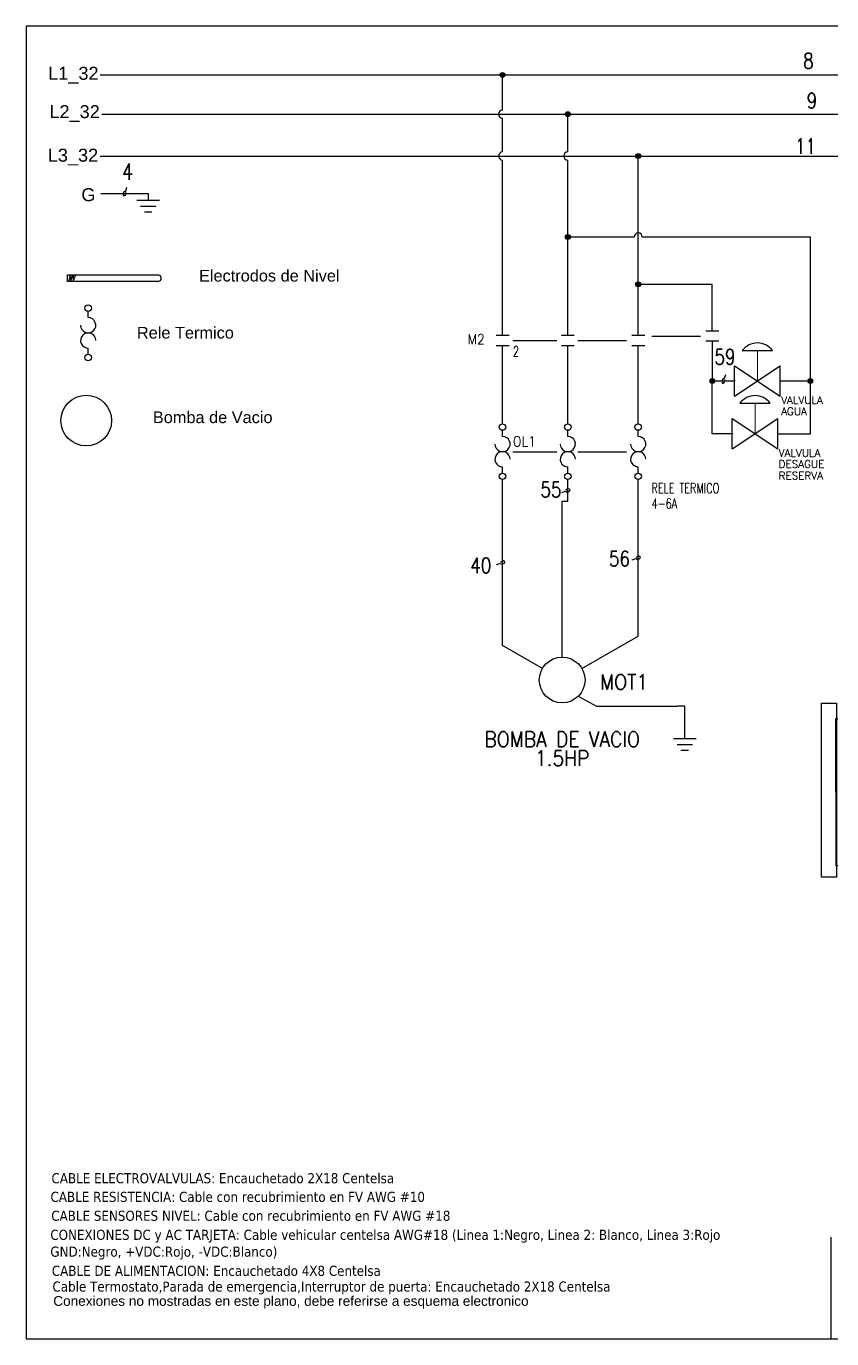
# Model space of a CAD drawing. Header units: inches. Extents: x 18.7 to 39.4, y 4.3 to 20.5.
# Drawn here: x 18.66 to 28.59, y 4.33 to 20.52 of the extents above; entities that cross this region are included whole.
import ezdxf
from ezdxf.enums import TextEntityAlignment as Align

# ---------------------------------------------------------------- set-up
doc = ezdxf.new("R2010")
doc.units = ezdxf.units.IN
doc.header["$MEASUREMENT"] = 0
for name, color, linetype in [('BLK_12AWG', 7, 'Continuous'), ('DESC', 250, 'Continuous'), ('LINK', 9, 'Continuous'), ('MISC', 7, 'Continuous'), ('SYMS', 7, 'Continuous'), ('TAGS', 150, 'Continuous'), ('WIREFIXED', 7, 'Continuous'), ('WIRENO', 250, 'Continuous'), ('WIRES', 7, 'Continuous'), ('XREFCHILD', 134, 'Continuous')]:
    doc.layers.add(name, color=color, linetype=linetype)
doc.styles.add('SLDTEXTSTYLE0', font='tahoma.ttf')
doc.styles.get("Standard").update_dxf_attribs({"font": 'arial.ttf'})
doc.styles.add('WD', font='romans.shx')

# ---------------------------------------------------------------- blocks, each defined once
blk = doc.blocks.new('Nivel')
at = {"layer": 'WIRENO'}
for p, q in [((103.38, 60.01), (103.74, 61.39)), ((103.74, 61.39), (103.74, 60.1)), ((103.74, 60.1), (104.25, 61.39)), ((104.25, 61.39), (104.25, 60.07)), ((104.25, 60.07), (104.74, 61.36))]:
    blk.add_line(p, q, dxfattribs=at)
blk.add_lwpolyline([(103.12, 61.39), (121.77, 61.39, -0.414214), (122.27, 60.89), (122.27, 60.54, -0.414214), (121.77, 60.04), (103.12, 60.04)], format="xyb", close=True, dxfattribs=at)
blk = doc.blocks.new('WDDOT')
for radius in [0.03, 0.0187, 0.00929]:
    blk.add_circle((0, 0), radius)
blk = doc.blocks.new('VGND2')
for p, q in [((0.09375, 0), (-0.09375, 0)), ((-0.0625, -0.046875), (0.0625, -0.046875)), ((-0.03125, -0.09375), (0.03125, -0.09375))]:
    blk.add_line(p, q)
at = {"style": 'WD', "flags": 1}
blk.add_attdef('X2TERM01', (0, 0), '', height=0.01, dxfattribs=at)
blk = doc.blocks.new('WD_WNH')
at = {"linetype": 'Continuous', "style": 'WD', "width": 0.8}
blk.add_attdef('WIRENO', text='', height=0.125, dxfattribs=at).set_placement((0, 0.062), align=Align.CENTER)
at = {"style": 'WD', "flags": 1}
for tag, p in [('W01USER', (0, 0.078)), ('W02USER', (0, 0.07)), ('W03USER', (0, 0.062)), ('W04USER', (0, 0.055)), ('W05USER', (0, 0.047)), ('W06USER', (0, 0.039)), ('W07USER', (0, 0.031)), ('W08USER', (0, 0.023)), ('W09USER', (0, 0.016)), ('W10USER', (0, 0.008))]:
    blk.add_attdef(tag, text='', height=0.005, dxfattribs=at).set_placement(p, align=Align.CENTER)
blk = doc.blocks.new('VMS21')
at = {"linetype": 'Continuous'}
for p, q in [((-0.08, 0.062), (0.08, 0.062)), ((-0.08, -0.062), (0.08, -0.062))]:
    blk.add_line(p, q, dxfattribs=at)
at = {"style": 'WD'}
for tag, p, width in [('INST', (0.125, 0.281), 0.7), ('LOC', (0.125, 0.111), 0.7), ('TAG2', (0.127, -0.045), 0.9), ('XREF', (0.129, -0.199), 0.7), ('DESC1', (0.129, -0.351), 0.7), ('DESC2', (0.129, -0.508), 0.7), ('DESC3', (0.129, -0.664), 0.7)]:
    blk.add_attdef(tag, p, '', height=0.125, dxfattribs=dict(at, width=width))
at = {"linetype": 'Continuous', "style": 'WD', "width": 0.9, "flags": 8}
blk.add_attdef('TERM01', text='', height=0.125, dxfattribs=at).set_placement((-0.031, 0.125), align=Align.RIGHT)
at = {"style": 'WD'}
for tag, p, flags in [('FAMILY', (-0.181, 0.003), 9), ('CONTACT', (-0.181, -0.014), 1)]:
    blk.add_attdef(tag, p, '', height=0.01, dxfattribs=dict(at, flags=flags))
at = {"color": 7, "style": 'WD'}
for tag, p in [('X4LINK', (-0.141, 0)), ('X1LINK', (0.125, 0))]:
    blk.add_attdef(tag, p, '', height=0.01, dxfattribs=at)
at = {"color": 7, "style": 'WD', "flags": 1}
for tag, p in [('X2TERM01', (0, 0.062)), ('X8TERM02', (0, -0.062))]:
    blk.add_attdef(tag, p, '', height=0.0125, dxfattribs=at)
at = {"linetype": 'Continuous', "style": 'WD', "width": 0.9, "flags": 8}
blk.add_attdef('TERM02', text='', height=0.125, dxfattribs=at).set_placement((-0.031, -0.125), align=Align.TOP_RIGHT)
blk = doc.blocks.new('VMO13')
blk.add_circle((0, 0), 0.188)
at = {"style": 'WD'}
for tag, p, width in [('INST', (0.318, 0.263), 0.7), ('LOC', (0.318, 0.094), 0.7), ('TAG1', (0.312, -0.079), 0.9)]:
    blk.add_attdef(tag, p, '', height=0.125, dxfattribs=dict(at, width=width))
at = {"linetype": 'Continuous', "style": 'WD', "flags": 9}
blk.add_attdef('ASSYCODE', text='', height=0.01, dxfattribs=at).set_placement((0, 0.125), align=Align.CENTER)
at = {"style": 'WD', "flags": 9}
blk.add_attdef('FAMILY', text='', height=0.01, dxfattribs=at).set_placement((-0.005, 0.17), align=Align.CENTER)
at = {"linetype": 'Continuous', "style": 'WD', "flags": 1}
for tag, p in [('MFG', (0, 0.14)), ('CAT', (0, 0.159))]:
    blk.add_attdef(tag, text='', height=0.01, dxfattribs=at).set_placement(p, align=Align.MIDDLE)
at = {"style": 'WD', "flags": 1}
for tag, p in [('X2TERM02', (0, 0.188)), ('X0TERM03', (-0.162, 0.094)), ('X0TERM01', (0.162, 0.094)), ('X0TERM04', (0.133, -0.133))]:
    blk.add_attdef(tag, p, '', height=0.0125, dxfattribs=at)
at = {"style": 'WD'}
for tag, height, width, p in [('RATING1', 0.1, 0.8, (0, 0)), ('DESC1', 0.125, 0.9, (0.001, -0.549)), ('DESC2', 0.125, 0.9, (0.001, -0.706)), ('DESC3', 0.125, 0.9, (0.001, -0.862)), ('RATING3', 0.125, 0.8, (0.001, -1.018)), ('RATING4', 0.125, 0.8, (0.001, -1.174)), ('WDTAGALT', 0.125, 0.7, (0, -1.344))]:
    blk.add_attdef(tag, text='', height=height, dxfattribs=dict(at, width=width)).set_placement(p, align=Align.CENTER)
at = {"style": 'WD', "width": 0.8}
blk.add_attdef('RATING2', text='', height=0.1, dxfattribs=at).set_placement((0, -0.031), align=Align.TOP_CENTER)
blk = doc.blocks.new('VOL1')
for p, q in [((0, 0.188), (0, 0.264)), ((0, -0.264), (0, -0.188))]:
    blk.add_line(p, q)
at = {"linetype": 'Continuous'}
for centre in [(0, 0.304), (0, -0.304)]:
    blk.add_circle(centre, 0.04, dxfattribs=at)
for centre, start, end in [((0, 0.094), 180, 90.001), ((0, -0.094), 0.001, 270.002)]:
    blk.add_arc(centre, 0.0938, start, end)
at = {"linetype": 'Continuous', "style": 'WD', "flags": 8}
blk.add_attdef('TERM01', text='', height=0.125, dxfattribs=at).set_placement((-0.055, 0.363), align=Align.RIGHT)
at = {"style": 'WD'}
for tag, p, width in [('INST', (0.219, 0.39), 0.7), ('LOC', (0.219, 0.221), 0.7), ('TAG1', (0.127, 0.064), 0.9), ('DESC1', (0.129, -0.092), 0.7), ('DESC2', (0.129, -0.248), 0.7), ('RATING1', (0.156, -0.404), 0.7)]:
    blk.add_attdef(tag, p, '', height=0.125, dxfattribs=dict(at, width=width))
at = {"color": 7, "style": 'WD', "flags": 1}
for tag, p in [('X2TERM01', (0, 0.344)), ('X8TERM02', (0, -0.344))]:
    blk.add_attdef(tag, p, '', height=0.0125, dxfattribs=at)
at = {"color": 7, "style": 'WD'}
for tag, p in [('X4LINK', (-0.141, 0)), ('X1LINK', (0.125, 0))]:
    blk.add_attdef(tag, p, '', height=0.01, dxfattribs=at)
at = {"style": 'WD', "flags": 9}
blk.add_attdef('FAMILY', (-0.216, -0.158), '', height=0.01, rotation=90, dxfattribs=at)
at = {"linetype": 'Continuous', "style": 'WD', "flags": 9}
for tag, p in [('CAT', (-0.172, -0.133)), ('MFG', (-0.153, -0.135)), ('ASSYCODE', (-0.127, -0.144))]:
    blk.add_attdef(tag, text='', height=0.01, rotation=90, dxfattribs=at).set_placement(p, align=Align.CENTER)
at = {"linetype": 'Continuous', "style": 'WD', "flags": 8}
blk.add_attdef('TERM02', text='', height=0.125, dxfattribs=at).set_placement((-0.041, -0.37), align=Align.TOP_RIGHT)
blk = doc.blocks.new('VOL2')
for p, q in [((0, 0.188), (0, 0.264)), ((0, -0.264), (0, -0.188))]:
    blk.add_line(p, q)
at = {"linetype": 'Continuous'}
for centre in [(0, 0.304), (0, -0.304)]:
    blk.add_circle(centre, 0.04, dxfattribs=at)
for centre, start, end in [((0, 0.094), 180, 90.001), ((0, -0.094), 0.001, 270.002)]:
    blk.add_arc(centre, 0.0938, start, end)
at = {"linetype": 'Continuous', "style": 'WD', "flags": 8}
blk.add_attdef('TERM01', text='', height=0.125, dxfattribs=at).set_placement((-0.055, 0.363), align=Align.RIGHT)
at = {"color": 7, "style": 'WD', "flags": 1}
for tag, p in [('X2TERM01', (0, 0.344)), ('X8TERM02', (0, -0.344))]:
    blk.add_attdef(tag, p, '', height=0.0125, dxfattribs=at)
at = {"style": 'WD'}
for tag, p, width in [('INST', (0.188, 0.359), 0.7), ('LOC', (0.188, 0.189), 0.7), ('TAG2', (0.127, 0.033), 0.9), ('DESC1', (0.129, -0.123), 0.7), ('DESC2', (0.129, -0.279), 0.7)]:
    blk.add_attdef(tag, p, '', height=0.125, dxfattribs=dict(at, width=width))
at = {"color": 7, "style": 'WD'}
for tag, p in [('X4LINK', (-0.141, 0)), ('X1LINK', (0.125, 0))]:
    blk.add_attdef(tag, p, '', height=0.01, dxfattribs=at)
at = {"style": 'WD', "flags": 9}
blk.add_attdef('FAMILY', (-0.216, -0.158), '', height=0.01, rotation=90, dxfattribs=at)
at = {"linetype": 'Continuous', "style": 'WD', "flags": 8}
blk.add_attdef('TERM02', text='', height=0.125, dxfattribs=at).set_placement((-0.041, -0.37), align=Align.TOP_RIGHT)
blk = doc.blocks.new('HCR1')
blk.add_circle((0, 0), 0.1562)
at = {"style": 'WD'}
for tag, height, width, p in [('INST', 0.0625, 0.7, (0.0055, 0.4286)), ('LOC', 0.0625, 0.7, (0.0055, 0.3438)), ('TAG1', 0.1094, 0.9, (0, 0.2024))]:
    blk.add_attdef(tag, text='', height=height, dxfattribs=dict(at, width=width)).set_placement(p, align=Align.CENTER)
at = {"style": 'WD', "flags": 9}
blk.add_attdef('FAMILY', text='', height=0.01, dxfattribs=at).set_placement((-0.0053, 0.1698), align=Align.CENTER)
at = {"linetype": 'Continuous', "style": 'WD', "flags": 1}
for tag, p in [('CAT', (0, 0.1593)), ('MFG', (0, 0.1404))]:
    blk.add_attdef(tag, text='', height=0.01, dxfattribs=at).set_placement(p, align=Align.MIDDLE)
at = {"style": 'WD'}
for tag, p, height, width in [('DESC1', (1.126, 0.0601), 0.1094, 0.9), ('DESC2', (1.126, -0.0828), 0.1094, 0.9), ('DESC3', (1.126, -0.2256), 0.1094, 0.9), ('XREFNO', (1.3251, -0.3928), 0.0938, 0.8), ('XREFNC', (1.3151, -0.5165), 0.0938, 0.8)]:
    blk.add_attdef(tag, p, '', height=height, dxfattribs=dict(at, width=width))
at = {"linetype": 'Continuous', "style": 'WD', "flags": 9}
blk.add_attdef('ASSYCODE', text='', height=0.01, dxfattribs=at).set_placement((0, 0.125), align=Align.CENTER)
at = {"style": 'WD', "flags": 1}
for tag, p in [('X4TERM01', (-0.1562, 0)), ('X1TERM02', (0.1562, 0))]:
    blk.add_attdef(tag, p, '', height=0.0109, dxfattribs=at)
at = {"linetype": 'Continuous', "style": 'WD'}
blk.add_attdef('TERM01', text='', height=0.0625, dxfattribs=at).set_placement((-0.2, -0.0349), align=Align.TOP_RIGHT)
blk.add_attdef('TERM02', text='', height=0.0625, dxfattribs=at).set_placement((0.2, -0.0349), align=Align.TOP_LEFT)
at = {"style": 'WD', "width": 0.8, "flags": 8}
for tag, p in [('NO', (1.1233, -0.3928)), ('NC', (1.1207, -0.5165))]:
    blk.add_attdef(tag, p, '', height=0.0938, dxfattribs=at)
blk = doc.blocks.new('WD_WNV')
at = {"linetype": 'Continuous', "style": 'WD', "width": 0.8}
blk.add_attdef('WIRENO', text='', height=0.125, dxfattribs=at).set_placement((-0.05, 0), align=Align.MIDDLE_RIGHT)
at = {"style": 'WD', "flags": 1}
for tag, p in [('W01USER', (-0.062, 0.094)), ('W02USER', (-0.062, 0.086)), ('W03USER', (-0.062, 0.078)), ('W04USER', (-0.062, 0.07)), ('W05USER', (-0.062, 0.062)), ('W06USER', (-0.062, 0.055)), ('W07USER', (-0.062, 0.047)), ('W08USER', (-0.062, 0.039)), ('W09USER', (-0.062, 0.031)), ('W10USER', (-0.062, 0.023))]:
    blk.add_attdef(tag, text='', height=0.005, dxfattribs=at).set_placement(p, align=Align.CENTER)
blk = doc.blocks.new('HGVA1_DIAPHRAGM_VALVE2')
at = {"color": 7, "linetype": 'Continuous', "lineweight": 0, "ltscale": 3.2258}
for p, q in [((-0.25, 0.5), (0.25, 0.5)), ((0, 0), (0, 0.5))]:
    blk.add_line(p, q, dxfattribs=at)
for p, q in [((-0.375, -0.25), (-0.375, 0.25)), ((-0.375, -0.25), (0.375, 0.25)), ((-0.375, 0.25), (0.375, -0.25)), ((0.375, -0.25), (0.375, 0.25))]:
    blk.add_line(p, q)
at = {"ltscale": 25.4, "flags": 128}
blk.add_lwpolyline([(0.25, 0.5, 0.5), (-0.25, 0.5)], format="xyb", close=True, dxfattribs=at)
at = {"style": 'WD', "flags": 1}
for tag, p in [('INST', (-0.469, 0.748)), ('LOC', (-0.469, 0.587)), ('TAG1', (-0.469, 0.378))]:
    blk.add_attdef(tag, text='', height=0.125, dxfattribs=at).set_placement(p, align=Align.RIGHT)
at = {"style": 'WD'}
blk.add_attdef('XREF', text='', height=0.0625, rotation=0.0625, dxfattribs=at).set_placement((0.518, 0.271), align=Align.TOP_CENTER)
blk.add_attdef('TERM01', text='', height=0.0625, dxfattribs=at).set_placement((-0.399, 0.018), align=Align.RIGHT)
for tag, p, height in [('X4TERM01', (-0.375, 0), 0.005), ('X1TERM02', (0.375, 0), 0.005), ('TERM02', (0.406, 0.036), 0.0625), ('RATING1', (0.388, -0.162), 0.125), ('DESC1', (0.388, -0.378), 0.125), ('DESC2', (0.388, -0.562), 0.125), ('DESC3', (0.388, -0.752), 0.125), ('WDTAGALT', (0.388, -0.907), 0.125)]:
    blk.add_attdef(tag, p, '', height=height, dxfattribs=at)
at = {"style": 'WD', "flags": 1}
for tag, p in [('WDTYPE', (-0.154, -0.127)), ('FAMILY', (-0.143, -0.17)), ('CAT', (-0.143, -0.215)), ('MFG', (-0.141, -0.246)), ('ASSYCODE', (-0.113, -0.275))]:
    blk.add_attdef(tag, text='', height=0.01, dxfattribs=at).set_placement(p, align=Align.CENTER)
blk = doc.blocks.new('HT0_01')
for p, q in [((-0.0625, 0.0625), (0.0625, 0.0625)), ((-0.0625, -0.0625), (-0.0625, 0.0625)), ((0.0625, 0.0625), (0.0625, -0.0625)), ((0.0625, -0.0625), (-0.0625, -0.0625))]:
    blk.add_line(p, q)
at = {"style": 'WD', "flags": 1}
for tag, p in [('X4TERM01', (-0.0625, 0)), ('X2TERM01', (0, 0.0625)), ('X1TERM01', (0.0625, 0)), ('X8TERM01', (0, -0.0625))]:
    blk.add_attdef(tag, p, '', height=0.01, dxfattribs=at)
blk = doc.blocks.new('Printer')
at = {"layer": 'DESC'}
for points in [[(128.944, 109.441), (129.13, 109.441), (129.13, 107.299), (128.944, 107.299)], [(129.12, 109.252), (130.563, 109.252), (130.568, 107.435), (129.125, 107.435)]]:
    blk.add_lwpolyline(points, close=True, dxfattribs=at)
at = {"layer": 'SYMS'}
for p in [(130.499, 108.776), (130.503, 108.594), (130.498, 108.413), (130.503, 108.027), (130.505, 107.825)]:
    blk.add_blockref('HT0_01', p, dxfattribs=at)
at = {"insert": (130.165, 108.797), "char_height": 0.09, "attachment_point": 1}
blk.add_mtext_dynamic_manual_height_columns('\\A1;Tx\\PRx\\PGND\\P\\P\\PVH\\PGND', width=1.89874, gutter_width=1, heights=[0], dxfattribs=at)

msp = doc.modelspace()

# ---------------------------------------------------------------- linework, layer by layer
at = {"color": 7, "linetype": 'Continuous'}
for p, q in [((39.409, 20.516), (18.659, 20.516)), ((18.659, 20.516), (18.659, 4.331)), ((18.659, 4.331), (39.409, 4.331))]:
    msp.add_line(p, q, dxfattribs=at)
at = {"layer": 'BLK_12AWG'}
for p, q in [((19.571, 19.916), (37.946, 19.916)), ((24.532, 19.482), (24.532, 19.916)), ((19.591, 19.432), (37.966, 19.432)), ((25.337, 18.966), (25.337, 19.432)), ((24.532, 18.966), (24.532, 19.382)), ((19.571, 18.916), (37.946, 18.916)), ((24.532, 18.429), (24.532, 18.866)), ((25.337, 18.429), (25.337, 18.866)), ((26.205, 18.881), (26.205, 18.916)), ((26.205, 18.429), (26.205, 18.881)), ((24.532, 18.329), (24.532, 18.429)), ((24.532, 17.651), (24.532, 18.329)), ((25.337, 18.329), (25.337, 18.429)), ((25.337, 17.706), (25.337, 18.329)), ((26.205, 18.329), (26.205, 18.429)), ((26.205, 17.76), (26.205, 18.329)), ((26.155, 17.917), (25.337, 17.917)), ((28.328, 17.917), (26.255, 17.917)), ((28.328, 16.142), (28.328, 17.917)), ((24.532, 16.706), (24.532, 17.651)), ((25.337, 16.706), (25.337, 17.706)), ((26.205, 16.706), (26.205, 17.76)), ((27.118, 17.333), (26.205, 17.333)), ((27.118, 16.759), (27.118, 17.333)), ((27.957, 16.142), (28.328, 16.142)), ((28.328, 15.492), (28.328, 16.142)), ((27.927, 15.492), (28.328, 15.492))]:
    msp.add_line(p, q, dxfattribs=at)
for centre, start, end in [((24.532, 19.432), 90, 270), ((24.532, 18.916), 90, 270), ((25.337, 18.916), 90, 270), ((26.205, 17.917), 0, 180)]:
    msp.add_arc(centre, 0.05, start, end, dxfattribs=at)
at = {"layer": 'DESC'}
msp.add_line((28.586, 4.337), (28.582, 5.583), dxfattribs=at)
at = {"layer": 'LINK'}
for points in [[(26.373, 16.693), (26.973, 16.693)], [(24.66, 16.64), (25.2, 16.64)], [(25.46, 16.64), (26.06, 16.64)], [(24.66, 15.27), (25.2, 15.27)], [(25.46, 15.27), (26.06, 15.27)]]:
    msp.add_lwpolyline(points, dxfattribs=at)
at = {"layer": 'WIREFIXED'}
for points in [[(27.281, 16.217), (27.266, 16.172), (27.246, 16.162), (27.236, 16.132), (27.246, 16.112), (27.266, 16.122), (27.276, 16.152), (27.271, 16.162)], [(25.262, 14.767), (25.308, 14.782), (25.327, 14.772), (25.357, 14.782), (25.366, 14.802), (25.347, 14.812), (25.317, 14.802), (25.312, 14.792)], [(24.457, 13.877), (24.503, 13.892), (24.522, 13.883), (24.552, 13.892), (24.562, 13.912), (24.542, 13.922), (24.513, 13.912), (24.508, 13.902)], [(26.13, 13.936), (26.175, 13.951), (26.195, 13.941), (26.224, 13.951), (26.234, 13.971), (26.214, 13.981), (26.185, 13.971), (26.18, 13.961)]]:
    msp.add_lwpolyline(points, dxfattribs=at)
at = {"layer": 'WIRENO'}
msp.add_lwpolyline([(19.896, 18.528), (19.881, 18.483), (19.861, 18.473), (19.851, 18.444), (19.861, 18.424), (19.881, 18.434), (19.89, 18.463), (19.886, 18.473)], dxfattribs=at)
at = {"layer": 'WIRES'}
for p, q in [((19.58, 18.453), (20.162, 18.453)), ((20.162, 18.453), (20.162, 18.368)), ((24.532, 15.614), (24.532, 16.581)), ((25.337, 15.614), (25.337, 16.581)), ((26.205, 15.614), (26.205, 16.581)), ((27.118, 16.634), (27.118, 16.142)), ((27.118, 16.142), (27.394, 16.142)), ((27.118, 15.492), (27.118, 16.142)), ((27.365, 15.492), (27.118, 15.492)), ((24.532, 12.878), (24.532, 14.926)), ((25.337, 14.658), (25.337, 14.926)), ((26.205, 12.996), (26.205, 14.926)), ((25.267, 12.736), (25.267, 14.658)), ((25.267, 14.658), (25.337, 14.658)), ((25.51, 12.595), (26.205, 12.996)), ((25.023, 12.595), (24.532, 12.878)), ((25.466, 12.255), (25.691, 12.13)), ((25.691, 12.13), (26.277, 12.13)), ((26.277, 12.13), (26.277, 12.131)), ((26.277, 12.131), (26.689, 12.131)), ((26.779, 12.131), (26.689, 12.131)), ((26.779, 11.728), (26.779, 12.131))]:
    msp.add_line(p, q, dxfattribs=at)

# ---------------------------------------------------------------- block references
at = {"layer": 'DESC'}
msp.add_blockref('Printer', (-100.48, -97.274), dxfattribs=at)
at = {"layer": 'SYMS'}
for name, p in [('WDDOT', (24.532, 19.916)), ('WDDOT', (25.337, 19.432)), ('WDDOT', (26.205, 18.916)), ('WDDOT', (25.337, 17.917)), ('WDDOT', (26.205, 17.333)), ('VOL2', (19.423, 16.735)), ('VMS21', (25.337, 16.643)), ('VMS21', (26.205, 16.643)), ('VMS21', (27.118, 16.697)), ('WDDOT', (27.118, 16.142)), ('WDDOT', (28.328, 16.142)), ('VOL2', (25.337, 15.27)), ('VOL2', (26.205, 15.27))]:
    msp.add_blockref(name, p, dxfattribs=at)
for name, p, xscale, yscale, zscale in [('VGND2', (20.162, 18.368), 1.5, 1.5, 1.5), ('HCR1', (19.398, 15.653), 2, 2, 2), ('VGND2', (26.779, 11.728), 1.5, 1.5, 1.5)]:
    msp.add_blockref(name, p, dxfattribs=dict(at, xscale=xscale, yscale=yscale, zscale=zscale))
ref = msp.add_blockref('VMS21', (24.532, 16.643), dxfattribs=at)
ref.add_attrib('XREF', '2', (24.661, 16.444), dxfattribs={"layer": 'XREFCHILD', "height": 0.125, "style": 'WD', "width": 0.7})
ref.add_attrib('TAG2', 'M2', (24.101, 16.595), dxfattribs={"layer": 'TAGS', "height": 0.125, "style": 'WD', "width": 0.9})
ref = msp.add_blockref('HGVA1_DIAPHRAGM_VALVE2', (27.675, 16.142), dxfattribs=dict(at, xscale=0.75, yscale=0.75, zscale=0.75))
ref.add_attrib('DESC1', 'VALVULA', (27.967, 15.858), dxfattribs={"layer": 'DESC', "height": 0.0938, "style": 'WD'})
ref.add_attrib('DESC2', 'AGUA', (27.967, 15.72), dxfattribs={"layer": 'DESC', "height": 0.0938, "style": 'WD'})
ref.add_attrib('X4TERM01', '67', (27.394, 16.142), dxfattribs={"layer": 'MISC', "height": 0.00375, "style": 'WD'})
ref.add_attrib('X1TERM02', '9', (27.957, 16.142), dxfattribs={"layer": 'MISC', "height": 0.00375, "style": 'WD'})
ref = msp.add_blockref('HGVA1_DIAPHRAGM_VALVE2', (27.646, 15.492), dxfattribs=dict(at, xscale=0.75, yscale=0.75, zscale=0.75))
ref.add_attrib('DESC1', 'VALVULA', (27.937, 15.208), dxfattribs={"layer": 'DESC', "height": 0.0938, "style": 'WD'})
ref.add_attrib('DESC2', 'DESAGUE', (27.937, 15.07), dxfattribs={"layer": 'DESC', "height": 0.0938, "style": 'WD'})
ref.add_attrib('DESC3', 'RESERVA', (27.937, 14.928), dxfattribs={"layer": 'DESC', "height": 0.0938, "style": 'WD'})
ref.add_attrib('X4TERM01', '67', (27.365, 15.492), dxfattribs={"layer": 'MISC', "height": 0.00375, "style": 'WD'})
ref.add_attrib('X1TERM02', '9', (27.927, 15.492), dxfattribs={"layer": 'MISC', "height": 0.00375, "style": 'WD'})
ref = msp.add_blockref('VOL1', (24.532, 15.27), dxfattribs=at)
ref.add_attrib('DESC2', '4-6A', (26.37, 14.568), dxfattribs={"layer": 'DESC', "height": 0.125, "style": 'WD', "width": 0.7})
ref.add_attrib('DESC1', 'RELE TERMICO', (26.368, 14.758), dxfattribs={"layer": 'DESC', "height": 0.125, "style": 'WD', "width": 0.7})
ref.add_attrib('TAG1', 'OL1', (24.659, 15.334), dxfattribs={"layer": 'TAGS', "height": 0.125, "style": 'WD', "width": 0.9})
ref = msp.add_blockref('VMO13', (25.267, 12.454), dxfattribs=dict(at, xscale=1.5, yscale=1.5, zscale=1.5))
ref.add_attrib('DESC1', 'BOMBA DE VACIO', dxfattribs={"layer": 'DESC', "height": 0.1875, "style": 'WD', "width": 0.9}).set_placement((25.268, 11.63), align=Align.CENTER)
ref.add_attrib('DESC2', '1.5HP', dxfattribs={"layer": 'DESC', "height": 0.1875, "style": 'WD', "width": 0.9}).set_placement((25.268, 11.396), align=Align.CENTER)
ref.add_attrib('TAG1', 'MOT1', (25.735, 12.336), dxfattribs={"layer": 'TAGS', "height": 0.1875, "style": 'WD', "width": 0.9})
at = {"layer": 'WIREFIXED'}
ref = msp.add_blockref('WD_WNV', (28.534, 20.145), dxfattribs=dict(at, xscale=1.5, yscale=1.5, zscale=1.5))
ref.add_attrib('WIRENOF', '8', dxfattribs={"linetype": 'Continuous', "height": 0.188, "style": 'WD', "width": 0.8}).set_placement((28.368, 20.089), align=Align.MIDDLE_RIGHT)
ref = msp.add_blockref('WD_WNV', (28.576, 19.654), dxfattribs=dict(at, xscale=1.5, yscale=1.5, zscale=1.5))
ref.add_attrib('WIRENOF', '9', dxfattribs={"linetype": 'Continuous', "height": 0.188, "style": 'WD', "width": 0.8}).set_placement((28.411, 19.599), align=Align.MIDDLE_RIGHT)
ref = msp.add_blockref('WD_WNV', (28.562, 19.093), dxfattribs=dict(at, xscale=1.5, yscale=1.5, zscale=1.5))
ref.add_attrib('WIRENOF', '11', dxfattribs={"linetype": 'Continuous', "height": 0.1875, "style": 'WD', "width": 0.8}).set_placement((28.397, 19.038), align=Align.MIDDLE_RIGHT)
ref = msp.add_blockref('WD_WNH', (27.256, 16.142), dxfattribs=dict(at, xscale=1.5, yscale=1.5, zscale=1.5))
ref.add_attrib('WIRENOF', '59', dxfattribs={"linetype": 'Continuous', "height": 0.1875, "style": 'WD', "width": 0.8}).set_placement((27.274, 16.289), align=Align.BOTTOM_CENTER)
ref = msp.add_blockref('WD_WNV', (25.424, 14.859), dxfattribs=dict(at, xscale=1.5, yscale=1.5, zscale=1.5))
ref.add_attrib('WIRENOF', '55', dxfattribs={"linetype": 'Continuous', "height": 0.1875, "style": 'WD', "width": 0.8}).set_placement((25.258, 14.803), align=Align.MIDDLE_RIGHT)
ref = msp.add_blockref('WD_WNV', (24.559, 13.922), dxfattribs=dict(at, xscale=1.5, yscale=1.5, zscale=1.5))
ref.add_attrib('WIRENOF', '40', dxfattribs={"linetype": 'Continuous', "height": 0.1875, "style": 'WD', "width": 0.8}).set_placement((24.393, 13.867), align=Align.MIDDLE_RIGHT)
ref = msp.add_blockref('WD_WNV', (26.268, 14.006), dxfattribs=dict(at, xscale=1.5, yscale=1.5, zscale=1.5))
ref.add_attrib('WIRENOF', '56', dxfattribs={"linetype": 'Continuous', "height": 0.1875, "style": 'WD', "width": 0.8}).set_placement((26.102, 13.951), align=Align.MIDDLE_RIGHT)
at = {"layer": 'WIRENO'}
ref = msp.add_blockref('WD_WNH', (19.871, 18.453), dxfattribs=at)
ref.add_attrib('WIRENO', '4', dxfattribs={"linetype": 'Continuous', "height": 0.2, "style": 'WD', "width": 0.8}).set_placement((19.908, 18.564), align=Align.BOTTOM_CENTER)
at = {"layer": 'WIRENO', "xscale": 0.06, "yscale": 0.06, "zscale": 0.06}
msp.add_blockref('Nivel', (12.982, 13.766), dxfattribs=at)

# ---------------------------------------------------------------- texts
at = {"attachment_point": 1}
for s, width, gutter_width, insert, char_height in [('L1_32', 0.37194, 0.05, (18.929, 20.016), 0.16), ('L2_32', 0.37194, 0.05, (18.944, 19.543), 0.16), ('L3_32', 0.37194, 0.05, (18.924, 19.006), 0.16), ('G', 0.37194, 0.05, (19.338, 18.519), 0.16), ('\\A1;Electrodos de Nivel', 44.8708, 1, (20.789, 17.512), 0.144), ('\\A1;Rele Termico', 44.8708, 1, (20.023, 16.809), 0.144), ('\\A1;Bomba de Vacio', 44.8708, 1, (20.22, 15.766), 0.144), ('Conexiones no mostradas en este plano, debe referirse a esquema electronico', 9.45621, 0.05, (18.992, 4.857), 0.12)]:
    msp.add_mtext_dynamic_manual_height_columns(s, width=width, gutter_width=gutter_width, heights=[0], dxfattribs=dict(at, insert=insert, char_height=char_height))
at = {"color": 7, "linetype": 'Continuous', "lineweight": 0, "char_height": 0.1245, "attachment_point": 1, "style": 'SLDTEXTSTYLE0'}
for s, insert in [('CABLE ELECTROVALVULAS: Encauchetado 2X18 Centelsa', (18.97, 6.373)), ('CABLE RESISTENCIA: Cable con recubrimiento en FV AWG #10', (18.958, 6.143)), ('CABLE SENSORES NIVEL: Cable con recubrimiento en FV AWG #18', (18.967, 5.91)), ('CONEXIONES DC y AC TARJETA: Cable vehicular centelsa AWG#18 (Linea 1:Negro, Linea 2: Blanco, Linea 3:Rojo\\PGND:Negro, +VDC:Rojo, -VDC:Blanco)', (18.956, 5.675))]:
    msp.add_mtext(s, dxfattribs=dict(at, insert=insert))
at = {"char_height": 0.1245, "attachment_point": 1, "style": 'SLDTEXTSTYLE0'}
for s, width, insert in [('CABLE DE ALIMENTACION: Encauchetado 4X8 Centelsa', 8.56967, (18.974, 5.231)), ('Cable Termostato,Parada de emergencia,Interruptor de puerta: Encauchetado 2X18 Centelsa', 9.01035, (18.982, 5.037))]:
    msp.add_mtext_dynamic_manual_height_columns(s, width=width, gutter_width=1, heights=[0], dxfattribs=dict(at, insert=insert))

doc.saveas('drawing.dxf')
